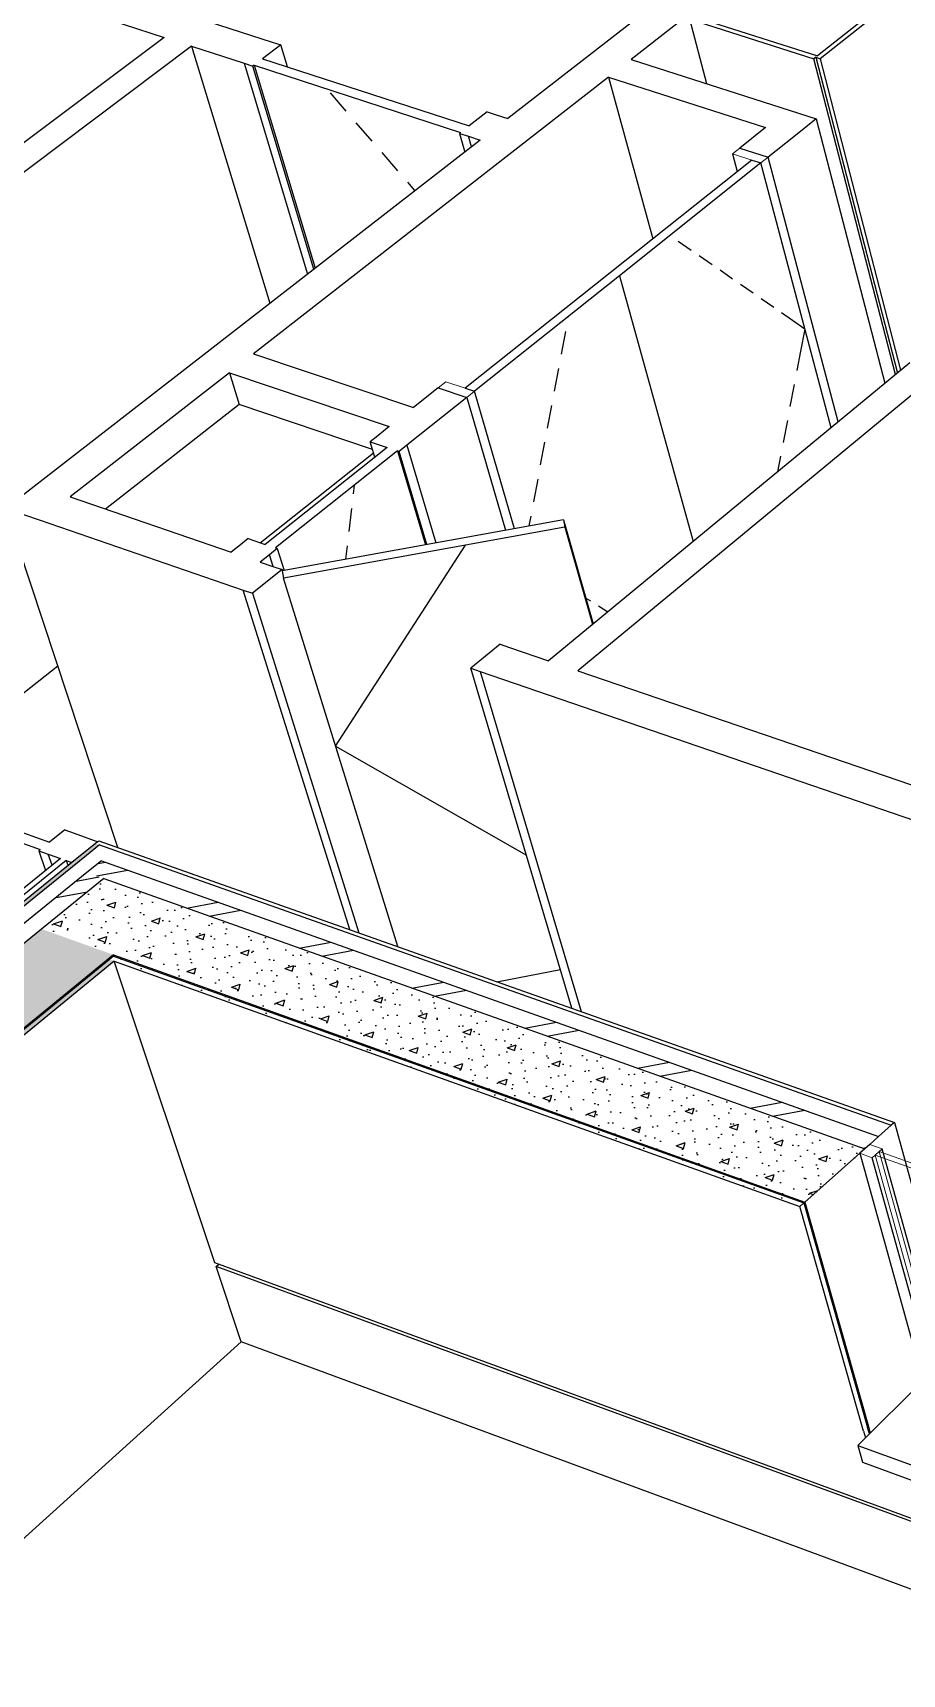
# Model space of a CAD drawing. Header units: millimetres. Extents: x 14050 to 24936, y -11631 to -4577.
# Drawn here: x 15973 to 16759, y -6819 to -5336 of the extents above; entities that cross this region are included whole.
import ezdxf

# ---------------------------------------------------------------- set-up
doc = ezdxf.new("R2010")
doc.units = ezdxf.units.MM
doc.header["$MEASUREMENT"] = 0
for name, color, linetype in [('NewA-Ee_25_10-M_WallsExternal', 7, 'Continuous'), ('NewA-Ee_25_10-M_WallsInternal', 7, 'Continuous'), ('NewA-Ee_40_20-M_GeneralFFAndEInternalFixed', 7, 'Continuous'), ('NewA-Ee_40_20-M_GeneralFFAndEInternalMovable', 7, 'Continuous')]:
    doc.layers.add(name, color=color, linetype=linetype)

# ---------------------------------------------------------------- blocks, each defined once
blk = doc.blocks.new('Section Elem_10_1', base_point=(19801.1, -7873.2))
at = {"layer": 'NewA-Ee_25_10-M_WallsExternal', "linetype": 'Continuous'}
h = blk.add_hatch(dxfattribs=at)
h.set_pattern_fill('Plaster_0001', color=256, style=0, pattern_type=2)
h.set_pattern_definition([(340.50083, (19801.115, -7873.172), (15.5908, 13.08874), [0, -11.73134]), (340.50083, (19814.44, -7868.585), (15.5908, 13.08874), [0, -11.73134])])
h.paths.add_polyline_path([(16029.8, -6068.4), (16033.3, -6069.7), (16748.8, -6323.1), (16751.7, -6320.5), (16032.8, -6066)])
h = blk.add_hatch(dxfattribs=at)
h.set_pattern_fill('Insulation_0001', color=256, style=0, pattern_type=2)
h.set_pattern_definition([(10.3084, (19801.115, -7873.17), (-9.4345, 52.97614), []), (10.3084, (19799.23, -7862.577), (-9.4345, 52.97614), [])])
h.paths.add_polyline_path([(16035.1, -6084.1), (16022, -6094.7), (16037.2, -6100.1), (16724.8, -6344.4), (16737.4, -6333.2)])
h = blk.add_hatch(dxfattribs=at)
h.set_pattern_fill('Structural_Concrete_0001', color=256, style=0, pattern_type=2)
h.set_pattern_definition([(340.377, (19801.115, -7873.17), (56.4042, 47.8867), [7.1115, -35.5575]), (340.3771, (19849.41, -7856.39), (56.4042, 47.8867), [7.1115, -35.5575]), (19.1573, (19801.115, -7873.17), (-32.0843, 45.4376), [8.5215, -42.6075]), (19.1573, (19841.306, -7887.5), (-32.0843, 45.4376), [8.5215, -42.6075]), (75.3938, (19807.81, -7875.56), (88.4885, 2.4492), [5.35784, -26.7892]), (75.3938, (19848, -7889.89), (88.4885, 2.4492), [5.35784, -26.7892]), (340.3771, (19806.542, -7868.564), (10.85499, 9.215808), [0, -14.22301, 0, -21.33451]), (10.37314, (19813.241, -7870.952), (-1.797459, 9.894048), [0, -13.075253, 0, -21.79209])])
h.paths.add_polyline_path([(16037.2, -6100.1), (15981, -6145.7), (16670.6, -6392.5), (16724.8, -6344.4)])
h = blk.add_hatch(dxfattribs=at)
h.set_pattern_fill('Render_0001', color=256, style=0, pattern_type=2)
h.set_pattern_definition([(10.41263, (19832.892, -7846.079), (-2.37341, 13.08966), [0, -15.316477, 0, -22.974715]), (61.4852, (19872.128, -7860.122), (-21.4823, 1.76862), [0, -7.57687, 0, -13.08732])])
h.paths.add_polyline_path([(16046.1, -6170.1), (16042.3, -6173.2), (16666.1, -6396.5), (16669.7, -6393.2)])
for p, q in [((16032.8, -6066), (16031.8, -6066.8)), ((16032.8, -6066), (16751.7, -6320.5)), ((16033.3, -6069.7), (16748.8, -6323.1)), ((16035.1, -6084.1), (16737.4, -6333.2)), ((16037.2, -6100.1), (15981, -6145.7)), ((16037.2, -6100.1), (16724.8, -6344.4)), ((15981, -6145.7), (15981.1, -6145.8)), ((16046.1, -6170.1), (16042.3, -6173.2)), ((16046, -6169), (16670.6, -6392.5)), ((16046.1, -6170.1), (16669.7, -6393.2)), ((16042.3, -6173.2), (16042.4, -6173.3)), ((16046.7, -6174.7), (16666.1, -6396.5)), ((16669.7, -6393.2), (16666.1, -6396.5)), ((21822.6, -8534.9), (16137.6, -6447.3)), ((21821.2, -8537.8), (16138.7, -6450.6)), ((16723.8, -6599.6), (16725.5, -6605.6)), ((16729, -6602.1), (16727.4, -6596.3)), ((16728.2, -6595.5), (16729.8, -6601.3))]:
    blk.add_line(p, q, dxfattribs=at)
at = {"layer": 'NewA-Ee_25_10-M_WallsExternal', "linetype": 'Continuous', "flags": 128}
for points in [[(16751.7, -6320.5), (16748.8, -6323.1), (16737.4, -6333.2), (16729.3, -6340.4), (16724.8, -6344.4)], [(16724.8, -6344.4), (16720.3, -6348.4), (16670.6, -6392.5)]]:
    blk.add_lwpolyline(points, dxfattribs=at)
blk = doc.blocks.new('Section Elem_21_1', base_point=(19801.1, -7873.2))
at = {"layer": 'NewA-Ee_25_10-M_WallsExternal', "linetype": 'Continuous'}
h = blk.add_hatch(dxfattribs=at)
h.set_pattern_fill('Plaster_0001', color=256, style=0, pattern_type=2)
h.set_pattern_definition([(339.6569, (19801.115, -7873.172), (16.85092, 13.64077), [0, -11.745187]), (339.6569, (19815.047, -7868.393), (16.85092, 13.64077), [0, -11.745187])])
h.paths.add_polyline_path([(15120.5, -6804.3), (15124.1, -6805.8), (16021.5, -6079.2), (16033.3, -6069.7), (16029.8, -6068.4)])
h = blk.add_hatch(dxfattribs=at)
h.set_pattern_fill('Insulation_0001', color=256, style=0, pattern_type=2)
h.set_pattern_definition([(10.4486, (19801.115, -7873.17), (-5.42976, 56.15854), []), (10.4486, (19800.03, -7861.94), (-5.42976, 56.15854), [])])
h.paths.add_polyline_path([(15121, -6825.5), (15136.8, -6831.7), (15981, -6145.7), (16037.2, -6100.1), (16022, -6094.7), (15134.8, -6814.3)])
h = blk.add_hatch(dxfattribs=at)
h.set_pattern_fill('Structural_Concrete_0001', color=256, style=0, pattern_type=2)
h.set_pattern_definition([(339.1244, (19801.115, -7873.17), (62.8624, 51.2479), [7.1788, -35.8939]), (339.1244, (19852.67, -7855.22), (62.8624, 51.2479), [7.1788, -35.8939]), (19.1968, (19801.115, -7873.17), (-28.9367, 48.6467), [9.0982, -45.49105]), (19.1968, (19841.36, -7888.52), (-28.9367, 48.6467), [9.0982, -45.49105]), (71.2418, (19807.82, -7875.73), (91.799, 2.6012), [5.861, -29.30507]), (71.2418, (19848.07, -7891.08), (91.799, 2.6012), [5.861, -29.30507]), (339.12444, (19807.164, -7868.24), (12.097868, 9.862662), [0, -14.357566, 0, -21.53635]), (10.53896, (19813.871, -7870.799), (-0.931414, 10.591632), [0, -13.76245, 0, -22.937415])])
h.paths.add_polyline_path([(15121.5, -6844.2), (15189, -6871), (16046, -6169), (15981, -6145.7), (15136.8, -6831.7)])
h = blk.add_hatch(dxfattribs=at)
h.set_pattern_fill('Render_0001', color=256, style=0, pattern_type=2)
h.set_pattern_definition([(10.53447, (19836.055, -7844.534), (-1.34807, 13.83904), [0, -15.992086, 0, -23.98813]), (58.72227, (19875.232, -7859.389), (-21.94391, 1.87386), [0, -8.23484, 0, -14.223817])])
h.paths.add_polyline_path([(15123.7, -6925.9), (15128.2, -6927.7), (16046.7, -6174.7), (16042.3, -6173.2)])
for p, q in [((16008.5, -6085.6), (15120.5, -6804.3)), ((16046, -6169), (15189, -6871)), ((16046.4, -6170.2), (16046, -6169)), ((16042.3, -6173.2), (15123.7, -6925.9)), ((16046.7, -6174.7), (15128.2, -6927.7)), ((16137.6, -6447.3), (16046.7, -6174.7)), ((16138.7, -6450.6), (16141.1, -6448.6)), ((16161.5, -6518.8), (16138.7, -6450.6)), ((15120.5, -6804.4), (15120.5, -6804.3))]:
    blk.add_line(p, q, dxfattribs=at)
at = {"layer": 'NewA-Ee_25_10-M_WallsExternal', "linetype": 'Continuous', "flags": 128}
for points in [[(16033.3, -6069.7), (16021.5, -6079.2), (15124.1, -6805.8), (15120.6, -6808.7)], [(16035.1, -6084.1), (16022, -6094.7), (15134.8, -6814.3), (15121, -6825.5)], [(15981, -6145.7), (15136.8, -6831.7), (15121.5, -6844.2)]]:
    blk.add_lwpolyline(points, dxfattribs=at)
blk = doc.blocks.new('Section Elem_35_1', base_point=(19801.1, -7873.2))
at = {"layer": 'NewA-Ee_25_10-M_WallsInternal', "linetype": 'Continuous'}
for p, q in [((17104.3, -4867.5), (16402.3, -5413.1)), ((17133.5, -4876.2), (16513.7, -5359.7)), ((17104.3, -4867.5), (17133.5, -4876.2)), ((17133.5, -4876.2), (17185.8, -5122.3)), ((17204.7, -5211), (17211.6, -5243.8)), ((17194.3, -5258.1), (17211.6, -5243.8)), ((17133.1, -5308.3), (17183.9, -5266.6)), ((17101.3, -5334.5), (17122.5, -5317)), ((16493.2, -5375.7), (16172.5, -5625.9)), ((16377.2, -5432.6), (15948.7, -5765.6)), ((16150.7, -5643), (16006.8, -5755.2)), ((16049.9, -6072), (15948.7, -5765.6)), ((15948.7, -5765.6), (15979.7, -5776.3))]:
    blk.add_line(p, q, dxfattribs=at)
blk = doc.blocks.new('Section Elem_36_1', base_point=(19801.1, -7873.2))
at = {"layer": 'NewA-Ee_25_10-M_WallsInternal', "linetype": 'Continuous'}
for p, q in [((16006.8, -5755.2), (16152.4, -5805.1)), ((15979.7, -5776.3), (16163.2, -5839.3)), ((16178.6, -5814.1), (16190, -5818)), ((16403.8, -5891.2), (16439, -5903.2)), ((16377.3, -5912.9), (17268.1, -6219)), ((16465.7, -5912.4), (16795.8, -6025.4))]:
    blk.add_line(p, q, dxfattribs=at)
blk = doc.blocks.new('Section Elem_45_1', base_point=(19801.1, -7873.2))
at = {"layer": 'NewA-Ee_25_10-M_WallsInternal', "linetype": 'Continuous'}
for p, q in [((16513.7, -5359.7), (16681.1, -5413.4)), ((16493.2, -5375.7), (16533.3, -5522)), ((16493.2, -5375.7), (16635.2, -5421.4)), ((16681.1, -5413.4), (16660.7, -5429.7)), ((16681.1, -5413.4), (16743.1, -5652.4))]:
    blk.add_line(p, q, dxfattribs=at)
blk = doc.blocks.new('Section Elem_46_1', base_point=(19801.1, -7873.2))
at = {"layer": 'NewA-Ee_25_10-M_WallsInternal', "linetype": 'Continuous'}
for p, q in [((16635.2, -5421.4), (16612, -5439.8)), ((16660.7, -5429.7), (16637.6, -5448.1)), ((16612, -5439.8), (16637.6, -5448.1)), ((16365.2, -5665.2), (16311, -5708.5)), ((16339.3, -5656.6), (16317, -5674.3)), ((16339.3, -5656.6), (16365.2, -5665.2)), ((16295.2, -5691.6), (16284.9, -5699.8)), ((16160.7, -5798.5), (16152.4, -5805.1)), ((16152.4, -5805.2), (16152.4, -5805.1)), ((16186.9, -5807.5), (16178.6, -5814.1)), ((16178.6, -5814.1), (16178.6, -5814.2))]:
    blk.add_line(p, q, dxfattribs=at)
blk = doc.blocks.new('Section Elem_47_1', base_point=(19801.1, -7873.2))
at = {"layer": 'NewA-Ee_25_10-M_WallsInternal', "linetype": 'Continuous'}
for p, q in [((15651.4, -5169.6), (15625.4, -5188)), ((15651.4, -5169.6), (16189.3, -5344.1)), ((15752.3, -5560), (15625.4, -5188)), ((15625.4, -5188), (16091.8, -5339.8)), ((16116.5, -5347.8), (16164, -5363.2)), ((16391.8, -5409.7), (16402.3, -5413.1)), ((16366.7, -5429.2), (16377.2, -5432.6)), ((15783.6, -5570.7), (15752.3, -5560))]:
    blk.add_line(p, q, dxfattribs=at)
blk = doc.blocks.new('Section Elem_48_1', base_point=(19801.1, -7873.2))
at = {"layer": 'NewA-Ee_25_10-M_WallsInternal', "linetype": 'Continuous'}
for p, q in [((16091.8, -5339.8), (15612.9, -5698.6)), ((16116.5, -5347.8), (15638.2, -5707.4)), ((16116.5, -5347.8), (16187.4, -5580.1)), ((15423.2, -5840.7), (15413.6, -5847.9)), ((15448.8, -5849.8), (15439.2, -5857)), ((15439.2, -5857.1), (15439.2, -5857)), ((15995.7, -5908), (15854.7, -6019.8))]:
    blk.add_line(p, q, dxfattribs=at)
blk = doc.blocks.new('Section Elem_49_1', base_point=(19801.1, -7873.2))
at = {"layer": 'NewA-Ee_25_10-M_WallsInternal', "linetype": 'Continuous'}
for p, q in [((16914.4, -5511.3), (16905.6, -5518.5)), ((16940.4, -5519.7), (16931.7, -5526.9)), ((17016.2, -5835.1), (16940.4, -5519.7)), ((16765.6, -5633.9), (16439, -5903.2)), ((16791.9, -5642.5), (16465.7, -5912.4))]:
    blk.add_line(p, q, dxfattribs=at)
blk = doc.blocks.new('Section Elem_68_1', base_point=(19801.1, -7873.2))
at = {"layer": 'NewA-Ee_25_10-M_WallsInternal', "linetype": 'Continuous'}
for p, q in [((16172.5, -5625.9), (16317, -5674.3)), ((16150.7, -5643), (16159.6, -5671.7)), ((16150.7, -5643), (16295.2, -5691.6))]:
    blk.add_line(p, q, dxfattribs=at)
blk = doc.blocks.new('Section Elem_70_1', base_point=(19801.1, -7873.2))
at = {"layer": 'NewA-Ee_25_10-M_WallsInternal', "linetype": 'Continuous'}
for p, q in [((15739.6, -5963.3), (15795.9, -5983.3)), ((15806.9, -6236.4), (15716, -5981.7)), ((15716, -5981.7), (15772.4, -6001.8)), ((16010.4, -6059.2), (16031.8, -6066.8)), ((16031.8, -6066.8), (16031.8, -6066.9)), ((15987.1, -6078), (15998, -6081.9)), ((16003.4, -6083.8), (16008.5, -6085.6)), ((16008.6, -6085.7), (16008.5, -6085.6))]:
    blk.add_line(p, q, dxfattribs=at)
at = {"layer": 'NewA-Ee_25_10-M_WallsInternal', "linetype": 'Continuous', "flags": 128}
blk.add_lwpolyline([(16031.8, -6066.8), (16029.8, -6068.4), (16008.5, -6085.6)], dxfattribs=at)
blk = doc.blocks.new('Section Elem_89_1', base_point=(19801.1, -7873.2))
at = {"layer": 'NewA-Ee_25_10-M_WallsInternal', "linetype": 'Continuous'}
for p, q in [((16197.3, -5346.6), (16180.7, -5359.2)), ((16189.3, -5344.1), (16197.3, -5346.6)), ((16203.2, -5366.5), (16197.3, -5346.6)), ((16164, -5363.2), (16221.4, -5553.7)), ((16164, -5363.2), (16171.9, -5365.8)), ((16173.1, -5364.9), (16171.9, -5365.8)), ((16227.1, -5549.3), (16171.9, -5365.8)), ((16173.1, -5364.9), (16228.3, -5548.4)), ((16173.1, -5364.9), (16359.7, -5425.7)), ((16180.7, -5359.2), (16180.8, -5359.3)), ((16180.7, -5359.2), (16367.3, -5419.8)), ((16246.5, -5380.6), (16246.5, -5380.5)), ((16256.4, -5406.6), (16242, -5390)), ((16383.7, -5407.1), (16367.3, -5419.8)), ((16383.7, -5407.1), (16391.8, -5409.7)), ((16279.7, -5433.6), (16265.4, -5417)), ((16359.7, -5425.7), (16358.6, -5426.6)), ((16358.6, -5426.6), (16363.4, -5443.4)), ((16358.6, -5426.6), (16366.7, -5429.2)), ((16369.4, -5438.7), (16366.7, -5429.2)), ((16303, -5460.5), (16288.7, -5443.9)), ((16318.4, -5478.3), (16312, -5470.8))]:
    blk.add_line(p, q, dxfattribs=at)
blk = doc.blocks.new('Section Elem_97_1', base_point=(19801.1, -7873.2))
at = {"layer": 'NewA-Ee_25_10-M_WallsInternal', "linetype": 'Continuous'}
for p, q in [((16452.5, -5775.8), (16198.5, -5821.9)), ((16453.8, -5782.6), (16199.6, -5828.7)), ((16452.5, -5775.8), (16479.5, -5869.8)), ((16452.5, -5775.8), (16453.8, -5782.6)), ((16453.8, -5782.6), (16478.9, -5870.2)), ((16246.6, -5980.4), (16364, -5798.9)), ((16198.4, -5820.8), (16171.6, -5842.2)), ((16190, -5818.1), (16190, -5818)), ((16190, -5818), (16198.4, -5820.8)), ((16198.4, -5820.8), (16198.7, -5821.9)), ((16198.5, -5821.9), (16199.6, -5828.7)), ((16302.9, -6161.6), (16199.6, -5828.7)), ((16259.5, -6146.2), (16163.2, -5839.3)), ((16163.2, -5839.3), (16171.6, -5842.2)), ((16171.6, -5842.2), (16267.7, -6149.1)), ((16395.3, -5888.3), (16368.8, -5910)), ((16395.3, -5888.3), (16403.8, -5891.2)), ((16460.3, -6217.3), (16368.8, -5910)), ((16368.8, -5910), (16377.3, -5912.9)), ((16377.3, -5912.9), (16468.7, -6220.3)), ((16246.6, -5980.4), (16419.1, -6079)), ((16392.4, -6193.3), (16449.9, -6182.3))]:
    blk.add_line(p, q, dxfattribs=at)
blk = doc.blocks.new('Section Elem_104_1', base_point=(19801.1, -7873.2))
at = {"layer": 'NewA-Ee_25_10-M_WallsInternal', "linetype": 'Continuous'}
for p, q in [((15804.3, -5986.3), (15790.6, -5997)), ((15795.9, -5983.3), (15804.3, -5986.3)), ((15810.6, -6004.1), (15804.3, -5986.3)), ((15772.4, -6001.8), (15844.4, -6206.1)), ((15772.4, -6001.8), (15780.8, -6004.7)), ((15782.1, -6003.7), (15780.8, -6004.7)), ((15850, -6201.5), (15780.8, -6004.7)), ((15782.1, -6003.7), (15851.3, -6200.5)), ((15782.1, -6003.7), (15979.9, -6073.9)), ((15790.6, -5997), (15988.3, -6067.2)), ((15860.3, -6021.8), (15860.3, -6021.7)), ((15871, -6049.6), (15855.2, -6032.2)), ((15896.5, -6077.9), (15880.8, -6060.5)), ((16001.9, -6056.2), (15988.3, -6067.2)), ((16001.9, -6056.2), (16010.4, -6059.2)), ((15979.9, -6073.9), (15978.6, -6075)), ((15978.6, -6075), (15984.6, -6092.8)), ((15978.6, -6075), (15987.1, -6078)), ((15990.5, -6088), (15987.1, -6078)), ((15922.1, -6106), (15906.4, -6088.7)), ((15941.6, -6127.5), (15931.9, -6116.8))]:
    blk.add_line(p, q, dxfattribs=at)
blk = doc.blocks.new('Section Elem_106_1', base_point=(19801.1, -7873.2))
at = {"layer": 'NewA-Ee_25_10-M_WallsInternal', "linetype": 'Continuous'}
for p, q in [((16293.2, -5710.4), (16183.1, -5798.1)), ((16284.9, -5699.8), (16278, -5705.3)), ((16282.1, -5719.2), (16278, -5705.3)), ((16278, -5705.3), (16293.2, -5710.4)), ((16311, -5708.5), (16304, -5714.1)), ((16311, -5708.5), (16337.2, -5796.7)), ((16302.5, -5713.6), (16192.5, -5801.3)), ((16302.5, -5713.6), (16327.9, -5798.4)), ((16302.5, -5713.6), (16304, -5714.1)), ((16329.1, -5798.2), (16304, -5714.1)), ((16254.4, -5741.3), (16254.4, -5741.3)), ((16262.9, -5752.4), (16263.9, -5744.5)), ((16259, -5786.4), (16261.4, -5765.5)), ((16167.8, -5792.8), (16160.7, -5798.5)), ((16160.7, -5798.6), (16160.7, -5798.5)), ((16167.8, -5792.8), (16183.1, -5798.1)), ((16256, -5811.5), (16257.5, -5799.4)), ((16194, -5801.8), (16186.9, -5807.5)), ((16190.2, -5818), (16186.9, -5807.5)), ((16192.5, -5801.3), (16194, -5801.8)), ((16194, -5801.8), (16200.1, -5821.6))]:
    blk.add_line(p, q, dxfattribs=at)
blk = doc.blocks.new('Section Elem_112_1', base_point=(19801.1, -7873.2))
at = {"layer": 'NewA-Ee_25_10-M_WallsInternal', "color": 24, "linetype": 'Continuous', "lineweight": 13}
for p, q in [((16612, -5439.8), (16605.5, -5445)), ((16605.5, -5445), (16622.8, -5450.7)), ((16637.6, -5448.1), (16631, -5453.3)), ((16346.2, -5651.1), (16339.3, -5656.6)), ((16346.2, -5651.1), (16363.8, -5657)), ((16372.1, -5659.7), (16365.2, -5665.2))]:
    blk.add_line(p, q, dxfattribs=at)
at = {"layer": 'NewA-Ee_25_10-M_WallsInternal', "linetype": 'Continuous'}
for p, q in [((16605.5, -5445), (16609.7, -5461.1)), ((16622.8, -5450.7), (16631, -5453.3)), ((16694.4, -5692.6), (16631, -5453.3)), ((16700.8, -5687.4), (16637.6, -5448.1)), ((16549.1, -5519.2), (16548.8, -5518.9)), ((16568.1, -5532.3), (16556.4, -5524.2)), ((16586.9, -5545.3), (16575.3, -5537.3)), ((16503.1, -5555.3), (16569.8, -5795.3)), ((16605.5, -5558.2), (16594.1, -5550.3)), ((16624.1, -5571.1), (16612.7, -5563.2)), ((16642.6, -5583.9), (16631.2, -5576)), ((16448.8, -5589.3), (16448.8, -5589.3)), ((16457, -5592.7), (16457.1, -5592)), ((16659.5, -5595.6), (16649.6, -5588.8)), ((16450.7, -5626.1), (16454.6, -5605.5)), ((16670.8, -5603.4), (16659.5, -5595.6)), ((16670.8, -5603.4), (16666.9, -5623.4)), ((16666.9, -5623.4), (16663.5, -5641)), ((16444.5, -5659.6), (16448.3, -5639)), ((16363.8, -5657), (16372.1, -5659.7)), ((16365.2, -5665.2), (16400.3, -5785.3)), ((16408.3, -5783.9), (16372.1, -5659.7)), ((16661.1, -5653.5), (16657.3, -5673.5)), ((16438.2, -5693), (16442.1, -5672.4)), ((16654.9, -5686), (16651.1, -5705.9)), ((16432, -5726.3), (16435.8, -5705.8)), ((16648.7, -5718.4), (16645.9, -5732.6)), ((16425.7, -5759.6), (16429.6, -5739.1)), ((16421.6, -5781.4), (16423.3, -5772.4)), ((16472.9, -5846.6), (16476.9, -5849.1)), ((16484.3, -5853.7), (16492.6, -5859))]:
    blk.add_line(p, q, dxfattribs=at)
at = {"layer": 'NewA-Ee_25_10-M_WallsInternal', "linetype": 'Continuous', "flags": 128}
for points in [[(16622.8, -5450.7), (16494.9, -5552.6), (16363.8, -5657)], [(16631, -5453.3), (16503.1, -5555.3), (16372.1, -5659.7)]]:
    blk.add_lwpolyline(points, dxfattribs=at)
blk = doc.blocks.new('Section Elem_125_1', base_point=(19801.1, -7873.2))
at = {"layer": 'NewA-Ee_25_10-M_WallsExternal', "linetype": 'Continuous'}
for p, q in [((16751.7, -6320.5), (16807.4, -6523.4)), ((16720.3, -6348.4), (16773.7, -6540.5)), ((16793.7, -6536.5), (16740.6, -6344.4)), ((16784.9, -6544.5), (16731.7, -6352.4)), ((16669.7, -6393.2), (16727.4, -6596.3)), ((16670.6, -6392.5), (16728.2, -6595.5)), ((16723.8, -6599.6), (16666.1, -6396.5)), ((16878.7, -6404.7), (16881.8, -6416.4)), ((16899.1, -6400.8), (16899.1, -6400.7)), ((16836.5, -6457.5), (16891.4, -6660.7)), ((16841.3, -6454.6), (16841, -6453.4)), ((16807.4, -6523.4), (16793.5, -6536)), ((16807.4, -6523.4), (16859.4, -6542.1)), ((16773.7, -6540.5), (16776.7, -6551.3)), ((16793.7, -6536.5), (16784.9, -6544.5)), ((16864.8, -6562.3), (16793.7, -6536.5)), ((16779.1, -6552.2), (16718.5, -6612.4)), ((16776.8, -6551.2), (16776.7, -6551.3)), ((16776.7, -6551.3), (16871.1, -6585.5)), ((16868.2, -6574.7), (16784.9, -6544.5)), ((16718.5, -6612.4), (16722.8, -6627.6)), ((16718.5, -6612.4), (16886.1, -6673.7)), ((16722.8, -6627.6), (16890.3, -6688.9)), ((16893, -6666.7), (16886.1, -6673.7)), ((16886.1, -6673.7), (16890.3, -6688.9)), ((16890.3, -6688.9), (16897.3, -6682.3))]:
    blk.add_line(p, q, dxfattribs=at)
at = {"layer": 'NewA-Ee_25_10-M_WallsExternal', "color": 24, "linetype": 'Continuous', "lineweight": 13}
for p, q in [((16720.3, -6348.4), (16731.7, -6352.4)), ((16729.3, -6340.4), (16740.6, -6344.4)), ((16740.6, -6344.4), (16731.7, -6352.4)), ((16885, -6399), (16737.9, -6346.8)), ((16734.3, -6350), (16881.4, -6402.3)), ((16887.6, -6396.6), (16878.7, -6404.7)), ((16878.7, -6404.7), (16890.2, -6408.8)), ((16887.6, -6396.6), (16899.1, -6400.7))]:
    blk.add_line(p, q, dxfattribs=at)
at = {"layer": 'NewA-Ee_25_10-M_WallsExternal', "color": 44, "linetype": 'Continuous', "lineweight": 13}
for p, q in [((16737.9, -6346.8), (16791, -6538.9)), ((16734.3, -6350), (16787.5, -6542.1)), ((16881.4, -6402.4), (16881.4, -6402.3)), ((16885, -6399.1), (16885, -6399)), ((16787.5, -6542.1), (16867.2, -6571)), ((16791, -6538.9), (16865.9, -6566))]:
    blk.add_line(p, q, dxfattribs=at)
blk = doc.blocks.new('Section Elem_156_1', base_point=(19801.1, -7873.2))
at = {"layer": 'NewA-Ee_25_10-M_WallsExternal', "linetype": 'Continuous'}
blk.add_line((21791.6, -8599.7), (16682.7, -6711.5), dxfattribs=at)
blk = doc.blocks.new('Section Elem_163_1', base_point=(19801.1, -7873.2))
at = {"layer": 'NewA-Ee_25_10-M_WallsInternal', "linetype": 'Continuous'}
for p, q in [((15998, -6081.9), (15109.5, -6800)), ((16003.4, -6083.8), (15115.1, -6802.2)), ((16003.4, -6083.8), (16005, -6088.5)), ((15109.5, -6800.1), (15109.5, -6800)), ((15109.5, -6800), (15115.1, -6802.2)), ((15115.1, -6802.2), (15115.1, -6802.3))]:
    blk.add_line(p, q, dxfattribs=at)
blk = doc.blocks.new('Section Elem_209_1', base_point=(19801.1, -7873.2))
at = {"layer": 'NewA-Ee_40_20-M_GeneralFFAndEInternalMovable', "linetype": 'Continuous'}
for p, q in [((16736.4, -5191), (16847.5, -5225.7)), ((16737.2, -5194.7), (16574, -5322.2)), ((16733.2, -5193.6), (16733.2, -5193.5)), ((16761.9, -5293.4), (16737.2, -5194.7)), ((16737.2, -5194.7), (16844.3, -5228.1)), ((16844.3, -5228.1), (16764.1, -5291.7)), ((16850, -5228.1), (16768.1, -5293)), ((16844.3, -5228.2), (16844.3, -5228.1)), ((16847.5, -5225.7), (16846, -5226.8)), ((16846, -5226.8), (16850, -5228.1)), ((16847.9, -5227.4), (16847.5, -5225.7)), ((16850, -5228.1), (16917.8, -5508.4)), ((16763.8, -5292), (16682.1, -5356.6)), ((16767.8, -5293.2), (16684.7, -5359.1)), ((16763.8, -5292), (16767.8, -5293.2)), ((16764.1, -5291.7), (16764.2, -5292.1)), ((16764.1, -5291.7), (16768.1, -5293)), ((16767.8, -5293.2), (16841.7, -5588.8)), ((16768.1, -5293), (16842, -5588.5)), ((16582.3, -5381.7), (16566.7, -5323.4)), ((16566.7, -5323.4), (16678.9, -5359.2)), ((16574.1, -5322.3), (16574, -5322.2)), ((16574, -5322.2), (16682.1, -5356.6)), ((16680.6, -5357.8), (16678.9, -5359.2)), ((16752.7, -5644.6), (16678.9, -5359.2)), ((16680.6, -5357.8), (16754.3, -5643.2)), ((16680.6, -5357.8), (16684.7, -5359.1)), ((16682.2, -5356.7), (16682.1, -5356.6)), ((16684.7, -5359.1), (16757.3, -5640.7))]:
    blk.add_line(p, q, dxfattribs=at)
at = {"layer": 'NewA-Ee_40_20-M_GeneralFFAndEInternalMovable', "linetype": 'Continuous', "flags": 128}
blk.add_lwpolyline([(16736.4, -5191), (16733.2, -5193.5), (16570, -5320.9), (16566.7, -5323.4)], dxfattribs=at)
blk = doc.blocks.new('Section Elem_251_1', base_point=(19801.1, -7873.2))
at = {"layer": 'NewA-Ee_40_20-M_GeneralFFAndEInternalFixed', "linetype": 'Continuous'}
for p, q in [((16159.6, -5671.6), (16038.8, -5766.2)), ((16280.1, -5712.2), (16159.6, -5671.6)), ((16178.7, -5796.6), (16280.9, -5715.2))]:
    blk.add_line(p, q, dxfattribs=at)
blk = doc.blocks.new('Section Elem_260_1', base_point=(19801.1, -7873.2))
at = {"layer": 'NewA-Ee_25_10-M_WallsExternal', "linetype": 'Continuous'}
for p, q in [((15594.2, -7031.6), (16161.5, -6518.8)), ((16682.7, -6711.5), (16161.5, -6518.8)), ((16102.2, -7258.4), (16102, -7258.4))]:
    blk.add_line(p, q, dxfattribs=at)

msp = doc.modelspace()

# ---------------------------------------------------------------- block references
at = {"layer": 'NewA-Ee_25_10-M_WallsExternal', "lineweight": 0}
for name in ['Section Elem_10_1', 'Section Elem_21_1', 'Section Elem_125_1', 'Section Elem_260_1', 'Section Elem_156_1']:
    msp.add_blockref(name, (19801.1, -7873.2), dxfattribs=at)
at = {"layer": 'NewA-Ee_25_10-M_WallsInternal', "lineweight": 0}
for name in ['Section Elem_35_1', 'Section Elem_47_1', 'Section Elem_48_1', 'Section Elem_89_1', 'Section Elem_45_1', 'Section Elem_46_1', 'Section Elem_112_1', 'Section Elem_49_1', 'Section Elem_68_1', 'Section Elem_106_1', 'Section Elem_36_1', 'Section Elem_97_1', 'Section Elem_70_1', 'Section Elem_104_1', 'Section Elem_163_1']:
    msp.add_blockref(name, (19801.1, -7873.2), dxfattribs=at)
at = {"layer": 'NewA-Ee_40_20-M_GeneralFFAndEInternalFixed', "lineweight": 0}
msp.add_blockref('Section Elem_251_1', (19801.1, -7873.2), dxfattribs=at)
at = {"layer": 'NewA-Ee_40_20-M_GeneralFFAndEInternalMovable', "lineweight": 0}
msp.add_blockref('Section Elem_209_1', (19801.1, -7873.2), dxfattribs=at)

doc.saveas('drawing.dxf')
